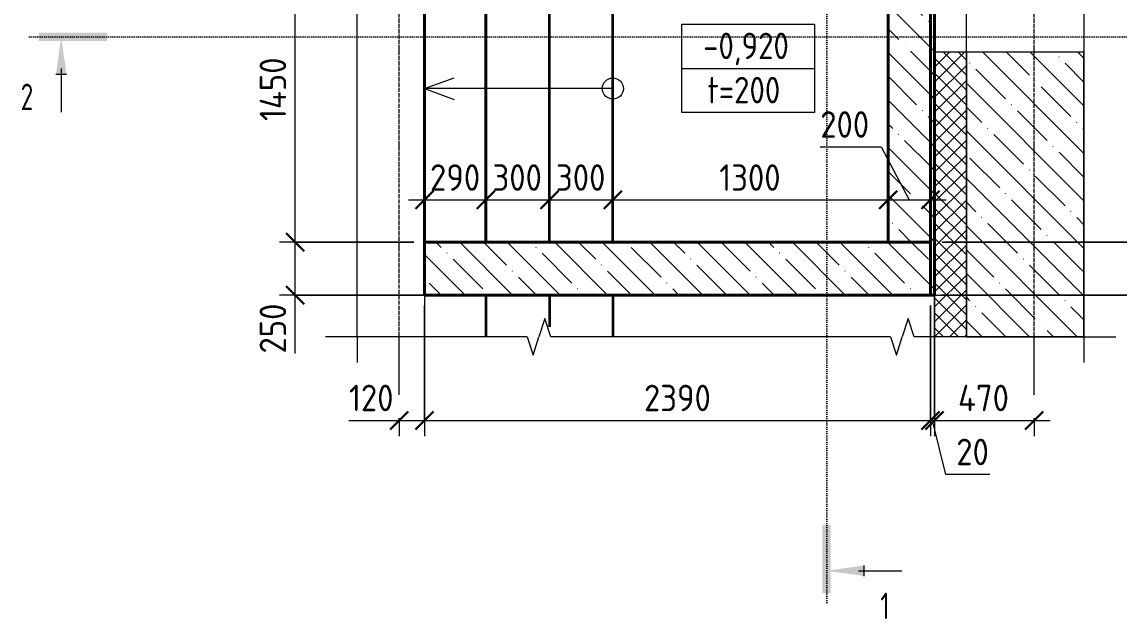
# Model space of a CAD drawing. Header units: millimetres. Extents: x 539 to 57753, y -5039 to 49726.
# Drawn here: x 1219 to 6401, y 39835 to 42654 of the extents above; entities that cross this region are included whole.
import ezdxf

# ---------------------------------------------------------------- set-up
doc = ezdxf.new("R2010")
doc.units = ezdxf.units.MM
for name, pattern in [('01 Штриховая _2 мм_', [3, 2, -1]), ('02 Штрихпунктирная _20 мм_', [25, 20, -2.5, 0, -2.5]), ('04 Пунктир 10мм', [10, 0, -10])]:
    doc.linetypes.add(name, pattern=pattern)
for name, color, linetype, lineweight in [('AA_Dim', 7, 'Continuous', 9), ('AA_Dim-50', 7, 'Continuous', 9), ('AA_Linii', 7, 'Continuous', 9), ('AA_Oformlenie', 7, 'Continuous', 9), ('AA_Razrez', 7, 'Continuous', 9), ('AA_Vinoska', 7, 'Continuous', 9), ('AF_Element', 7, 'Continuous', 20), ('AF_Element_Грунт', 253, 'Continuous', 20), ('AF_Lestnica', 7, '01 Штриховая _2 мм_', 9), ('AF_Perekritie_Гидроизоляция', 253, 'Continuous', 20), ('AF_Stena_Гидроизоляция', 253, 'Continuous', 20), ('AF_Stena_Опалубка', 253, 'Continuous', 20), ('Gen_Text', 7, 'Continuous', 9), ('KR_Fundament', 7, 'Continuous', 20), ('Оси', 7, 'Continuous', 9)]:
    doc.layers.add(name, color=color, linetype=linetype, lineweight=lineweight)
doc.styles.add('ISOCPEUR_1', font='isocpeur.ttf', dxfattribs={"width": 0.7, "height": 125})
doc.styles.add('ISOCPEUR_2', font='isocpeur.ttf', dxfattribs={"width": 0.85, "height": 125})
doc.styles.add('ISOCPEUR_3', font='isocpeur.ttf', dxfattribs={"width": 0.9, "height": 125})
doc.dimstyles.new('00_Точн_3_знака__прозр_', dxfattribs={"dimscale": 304.8, "dimtxt": 124.497647, "dimasz": 0.278871, "dimexe": 0.246063, "dimexo": 0.164042, "dimgap": 0.016404, "dimtad": 1, "dimdec": 3, "dimrnd": 0.001, "dimdsep": 46, "dimtxsty": 'ISOCPEUR_3', "dimblk1": 'OBLIQUE', "dimblk2": 'OBLIQUE', "dimsah": 1, "dimcen": 0.09, "dimdle": 0.246063, "dimazin": 0, "dimtfac": 1, "dimtdec": 4, "dimtix": 1, "dimtmove": 1, "dimatfit": 3, "dimfxl": 1, "dimtvp": 1, "dimtolj": 1, "dimtzin": 0, "dimlwd": 18, "dimlwe": 18, "dimarcsym": 2})
doc.dimstyles.new('00_Точн_3_знака__прозр__1', dxfattribs={"dimscale": 304.8, "dimtxt": 124.497647, "dimasz": 0.278871, "dimexe": 0.246063, "dimexo": 0.164042, "dimgap": 0.016404, "dimtad": 1, "dimdec": 3, "dimrnd": 0.001, "dimdsep": 46, "dimtxsty": 'ISOCPEUR_3', "dimblk1": 'OBLIQUE', "dimblk2": 'OBLIQUE', "dimsah": 1, "dimcen": 0.09, "dimdle": 0.246063, "dimazin": 0, "dimtfac": 1, "dimtdec": 4, "dimtix": 1, "dimtmove": 0, "dimatfit": 3, "dimfxl": 1, "dimtvp": 1, "dimtolj": 1, "dimtzin": 0, "dimlwd": 18, "dimlwe": 18, "dimarcsym": 2})
doc.dimstyles.new('05_Округл_1мм__прозр_', dxfattribs={"dimscale": 304.8, "dimtxt": 124.497647, "dimasz": 0.278871, "dimexe": 0.246063, "dimexo": 0.164042, "dimgap": 0.016404, "dimtad": 1, "dimdec": 0, "dimdsep": 46, "dimtxsty": 'ISOCPEUR_3', "dimblk1": 'OBLIQUE', "dimblk2": 'OBLIQUE', "dimsah": 1, "dimcen": 0.09, "dimdle": 0.246063, "dimazin": 0, "dimtfac": 1, "dimtdec": 4, "dimtix": 1, "dimtmove": 1, "dimatfit": 3, "dimfxl": 1, "dimtvp": 1, "dimtolj": 1, "dimtzin": 0, "dimlwd": 18, "dimlwe": 18, "dimarcsym": 2})
doc.dimstyles.new('05_Округл_1мм__прозр__1', dxfattribs={"dimscale": 304.8, "dimtxt": 124.497647, "dimasz": 0.278871, "dimexe": 0.246063, "dimexo": 0.164042, "dimgap": 0.016404, "dimtad": 1, "dimdec": 0, "dimdsep": 46, "dimtxsty": 'ISOCPEUR_3', "dimblk1": 'OBLIQUE', "dimblk2": 'OBLIQUE', "dimsah": 1, "dimcen": 0.09, "dimdle": 0.246063, "dimazin": 0, "dimtfac": 1, "dimtdec": 4, "dimtix": 1, "dimtmove": 0, "dimatfit": 3, "dimfxl": 1, "dimtvp": 1, "dimtolj": 1, "dimtzin": 0, "dimlwd": 18, "dimlwe": 18, "dimarcsym": 2})
pattern_1 = [(135, (0, 0), (-112.2532, -112.2532), []), (135, (112.25, 0), (-112.2532, -112.2532), [198.438, -39.688, 1.676, -38.011])]

# ---------------------------------------------------------------- blocks, each defined once
blk = doc.blocks.new('Лестницы 1 - Лестницы 1-3670290-Схема расположения входной группы на отм_ -0_920 в_о  Г_1-Е_1_2_1-3_1')
at = {"layer": 'AF_Lestnica', "linetype": 'Continuous', "lineweight": 35}
for p, q in [((3370.1, 43065), (3120.1, 43065)), ((3120.1, 43065), (3410.1, 43065)), ((3120.1, 43065), (3120.1, 41615)), ((3120.1, 41615), (3120.1, 43065)), ((3949.5, 43065), (3370.1, 43065)), ((3410.1, 43065), (3710.1, 43065)), ((3410.1, 43065), (3410.1, 41615)), ((3410.1, 41615), (3410.1, 43065)), ((3710.1, 43065), (4010.1, 43065)), ((3710.1, 41615), (3710.1, 43065)), ((3710.1, 41615), (3710.1, 43065)), ((5510.1, 43065), (3949.5, 43065)), ((4010.1, 43065), (5510.1, 43065)), ((4010.1, 41615), (4010.1, 43065)), ((4010.1, 41615), (4010.1, 43065)), ((5510.1, 41615), (5510.1, 43065)), ((5510.1, 41615), (5510.1, 43065)), ((3410.1, 41615), (3120.1, 41615)), ((3120.1, 41615), (3370.1, 41615)), ((3370.1, 41615), (3949.5, 41615)), ((3710.1, 41615), (3410.1, 41615)), ((4010.1, 41615), (3710.1, 41615)), ((3949.5, 41615), (5510.1, 41615)), ((5510.1, 41615), (4010.1, 41615))]:
    blk.add_line(p, q, dxfattribs=at)
blk = doc.blocks.new('грунт1 - грунт1-3846678-Схема расположения входной группы на отм_ -0_920 в_о  Г_1-Е_1_2_1-3_1')
at = {"layer": 'AF_Element'}
for p, q in [((3119.1, 43315), (3760.1, 43315)), ((3120.1, 43315), (3119.1, 43315)), ((3120.1, 41365), (3120.1, 43315)), ((3120.1, 41365), (3120.1, 43315)), ((5510.1, 41365), (5510.1, 43315)), ((5510.1, 41365), (5510.1, 43315)), ((3120.1, 41365), (2802.1, 41365)), ((2802.1, 41365), (5510.1, 41365)), ((3020.1, 41365), (3120.1, 41365)), ((5510.1, 41365), (3020.1, 41365))]:
    blk.add_line(p, q, dxfattribs=at)
blk = doc.blocks.new('ПЕСОК - ПЕСОК-3863251-Схема расположения входной группы на отм_ -0_920 в_о  Г_1-Е_1_2_1-3_1')
at = {"layer": 'AF_Element'}
for p, q in [((4010.1, 42665), (4010.1, 43086.3)), ((3949.5, 41615), (5310.1, 41615))]:
    blk.add_line(p, q, dxfattribs=at)
blk = doc.blocks.new('песок2 - песок2-3864208-Схема расположения входной группы на отм_ -0_920 в_о  Г_1-Е_1_2_1-3_1')
at = {"layer": 'AF_Element'}
for p, q in [((3371.1, 43065), (3949.5, 43065)), ((3949.5, 43065), (3371.1, 43065)), ((3371.1, 41615), (3949.5, 41615)), ((3949.5, 41615), (3371.1, 41615))]:
    blk.add_line(p, q, dxfattribs=at)
blk = doc.blocks.new('011_Прямоугольник обрыва _ЭлУзла_ - 011_Прямоугольник обрыва _ЭлУзла_-3732710-Схема расположения входной группы на отм_ -0_920 в_о  Г_1-Е_1_2_1-3_1')
at = {"layer": 'AA_Oformlenie'}
for p, q in [((0, -7304.4), (0, -5533.3)), ((3433.1, -5533.3), (3433.1, -7304.4)), ((803.3, -7304.4), (0, -7304.4)), ((2519.8, -7304.4), (914.6, -7304.4)), ((3433.1, -7304.4), (2631.1, -7304.4))]:
    blk.add_line(p, q, dxfattribs=at)
blk = doc.blocks.new('012_Стрелка _ЭлУзла_Линия_ - 012_Стрелка _ЭлУзла_Линия_-3703771-Схема расположения входной группы на отм_ -0_920 в_о  Г_1-Е_1_2_1-3_1')
at = {"layer": 'AA_Oformlenie'}
blk.add_line((0, 0), (890, 0), dxfattribs=at)
blk = doc.blocks.new('Разрез - Номер узла_ спереди-394134-Схема расположения входной группы на отм_ -0_920 в_о  Г_1-Е_1_2_1-3_1')
at = {"layer": 'AA_Razrez'}
for points in [[(7.33, 0.4), (7.33, -0.39), (0.87, -0.39), (0.87, 0.4)], [(3.5, -3.53), (2.5, -3.53), (3, 0)]]:
    blk.add_hatch(color=256, dxfattribs=at).paths.add_polyline_path(points)
for p, q in [((3, -3), (3, -7.1)), ((2.5, -3.53), (3.5, -3.53))]:
    blk.add_line(p, q, dxfattribs=at)
blk = doc.blocks.new('DIMBLOCK1-Схема расположения входной группы на отм_ -0_920 в_о  Г_1-Е_1_2_1-3_1')
at = {"layer": 'AA_Dim-50', "lineweight": 18}
for p, q in [((3120.1, 41315), (3120.1, 40698)), ((3120.1, 40773), (3120.1, 41315)), ((2763.7, 40773), (3029.2, 40773)), ((2925.1, 40773), (3120.1, 40773)), ((3000.1, 40783.1), (3000.1, 40698)), ((3000.1, 40773), (3000.1, 40783.1)), ((3029.2, 40773), (3060.1, 40773))]:
    blk.add_line(p, q, dxfattribs=at)
at = {"layer": 'AA_Dim-50', "lineweight": 30}
for p, q in [((3000.1, 40773), (3042.6, 40815.5)), ((3120.1, 40773), (3162.6, 40815.5)), ((3000.1, 40773), (2957.6, 40730.5)), ((3120.1, 40773), (3077.6, 40730.5))]:
    blk.add_line(p, q, dxfattribs=at)
at = {"layer": 'AA_Dim-50', "color": 0, "lineweight": 18, "insert": (2763.7, 40941.3), "char_height": 125, "width": 258.572, "attachment_point": 1, "line_spacing_factor": 1.149209, "style": 'ISOCPEUR_3'}
blk.add_mtext('120', dxfattribs=at)
blk = doc.blocks.new('_Oblique')
at = {"color": 0, "linetype": 'ByBlock', "lineweight": -2}
blk.add_line((-0.5, -0.5), (0.5, 0.5), dxfattribs=at)
blk = doc.blocks.new('DIMBLOCK2-Схема расположения входной группы на отм_ -0_920 в_о  Г_1-Е_1_2_1-3_1')
at = {"layer": 'AA_Dim-50', "lineweight": 18}
for p, q in [((3120.1, 41315), (3120.1, 40698)), ((3120.1, 40773), (3120.1, 41315)), ((5510.1, 41315), (5510.1, 40698)), ((5510.1, 40773), (5510.1, 41315)), ((3120.1, 40773), (5510.1, 40773))]:
    blk.add_line(p, q, dxfattribs=at)
at = {"layer": 'AA_Dim-50', "lineweight": 30}
for p, q in [((3120.1, 40773), (3162.6, 40815.5)), ((5510.1, 40773), (5552.6, 40815.5)), ((3120.1, 40773), (3077.6, 40730.5)), ((5510.1, 40773), (5467.6, 40730.5))]:
    blk.add_line(p, q, dxfattribs=at)
at = {"layer": 'AA_Dim-50', "color": 0, "lineweight": 18, "insert": (4157, 40941.3), "char_height": 125, "width": 379.239, "attachment_point": 1, "line_spacing_factor": 1.149209, "style": 'ISOCPEUR_3'}
blk.add_mtext('2390', dxfattribs=at)
blk = doc.blocks.new('DIMBLOCK3-Схема расположения входной группы на отм_ -0_920 в_о  Г_1-Е_1_2_1-3_1')
at = {"layer": 'AA_Dim-50', "lineweight": 18}
for p, q in [((5510.1, 41315), (5510.1, 40698)), ((5510.1, 40773), (5510.1, 41315)), ((5530.1, 41315), (5530.1, 40698)), ((5530.1, 40773), (5530.1, 41315)), ((5510.1, 40773), (5530.1, 40773)), ((5582.3, 40518), (5520.1, 40773)), ((5790.3, 40518), (5582.3, 40518))]:
    blk.add_line(p, q, dxfattribs=at)
at = {"layer": 'AA_Dim-50', "lineweight": 30}
for p, q in [((5510.1, 40773), (5552.6, 40815.5)), ((5530.1, 40773), (5572.6, 40815.5)), ((5510.1, 40773), (5467.6, 40730.5)), ((5530.1, 40773), (5487.6, 40730.5))]:
    blk.add_line(p, q, dxfattribs=at)
at = {"layer": 'AA_Dim-50', "color": 0, "lineweight": 18, "insert": (5632.3, 40686.3), "char_height": 125, "width": 189.619, "attachment_point": 1, "line_spacing_factor": 1.149209, "style": 'ISOCPEUR_3'}
blk.add_mtext('20', dxfattribs=at)
blk = doc.blocks.new('DIMBLOCK4-Схема расположения входной группы на отм_ -0_920 в_о  Г_1-Е_1_2_1-3_1')
at = {"layer": 'AA_Dim-50', "lineweight": 18}
for p, q in [((5530.1, 41315), (5530.1, 40698)), ((5530.1, 40773), (5530.1, 41315)), ((5530.1, 40773), (6075.1, 40773)), ((6000.1, 40783.1), (6000.1, 40698)), ((6000.1, 40773), (6000.1, 40783.1))]:
    blk.add_line(p, q, dxfattribs=at)
at = {"layer": 'AA_Dim-50', "lineweight": 30}
for p, q in [((5530.1, 40773), (5572.6, 40815.5)), ((6000.1, 40773), (6042.6, 40815.5)), ((5530.1, 40773), (5487.6, 40730.5)), ((6000.1, 40773), (5957.6, 40730.5))]:
    blk.add_line(p, q, dxfattribs=at)
at = {"layer": 'AA_Dim-50', "color": 0, "lineweight": 18, "insert": (5640.6, 40941.3), "char_height": 125, "width": 298.794, "attachment_point": 1, "line_spacing_factor": 1.149209, "style": 'ISOCPEUR_3'}
blk.add_mtext('470', dxfattribs=at)
blk = doc.blocks.new('DIMBLOCK5-Схема расположения входной группы на отм_ -0_920 в_о  Г_1-Е_1_2_1-3_1')
at = {"layer": 'AA_Dim-50', "lineweight": 18}
for p, q in [((3070.1, 41615), (2435.1, 41615)), ((2510.1, 41290), (2510.1, 41615)), ((2510.1, 41615), (3070.1, 41615)), ((2510.1, 41375.7), (2510.1, 41490)), ((3070.1, 41365), (2435.1, 41365)), ((2510.1, 41088.7), (2510.1, 41375.7)), ((2510.1, 41365), (3070.1, 41365))]:
    blk.add_line(p, q, dxfattribs=at)
at = {"layer": 'AA_Dim-50', "lineweight": 30}
for p, q in [((2510.1, 41615), (2467.6, 41657.5)), ((2510.1, 41615), (2552.6, 41572.5)), ((2510.1, 41365), (2467.6, 41407.5)), ((2510.1, 41365), (2552.6, 41322.5))]:
    blk.add_line(p, q, dxfattribs=at)
at = {"layer": 'AA_Dim-50', "color": 0, "lineweight": 18, "insert": (2341.8, 41088.7), "char_height": 125, "width": 284.429, "attachment_point": 1, "rotation": 90, "line_spacing_factor": 1.149209, "style": 'ISOCPEUR_3'}
blk.add_mtext('250', dxfattribs=at)
blk = doc.blocks.new('DIMBLOCK6-Схема расположения входной группы на отм_ -0_920 в_о  Г_1-Е_1_2_1-3_1')
at = {"layer": 'AA_Dim-50', "lineweight": 30}
for p, q in [((2510.1, 43065), (2467.6, 43107.5)), ((2510.1, 43065), (2552.6, 43022.5)), ((2510.1, 41615), (2467.6, 41657.5)), ((2510.1, 41615), (2552.6, 41572.5))]:
    blk.add_line(p, q, dxfattribs=at)
at = {"layer": 'AA_Dim-50', "lineweight": 18}
for p, q in [((3070.1, 43065), (2435.1, 43065)), ((2510.1, 41615), (2510.1, 43065)), ((2510.1, 43065), (3070.1, 43065)), ((3070.1, 41615), (2435.1, 41615)), ((2510.1, 41615), (3070.1, 41615))]:
    blk.add_line(p, q, dxfattribs=at)
at = {"layer": 'AA_Dim-50', "color": 0, "lineweight": 18, "insert": (2341.8, 42186.8), "char_height": 125, "width": 367.747, "attachment_point": 1, "rotation": 90, "line_spacing_factor": 1.149209, "style": 'ISOCPEUR_3'}
blk.add_mtext('1450', dxfattribs=at)
blk = doc.blocks.new('DIMBLOCK24-Схема расположения входной группы на отм_ -0_920 в_о  Г_1-Е_1_2_1-3_1')
at = {"layer": 'AA_Dim-50', "lineweight": 30}
for p, q in [((3120.1, 41813.9), (3162.6, 41856.4)), ((3410.1, 41813.9), (3452.6, 41856.4)), ((3120.1, 41813.9), (3077.6, 41771.4)), ((3410.1, 41813.9), (3367.6, 41771.4))]:
    blk.add_line(p, q, dxfattribs=at)
at = {"layer": 'AA_Dim-50', "lineweight": 18}
for p, q in [((3120.1, 41824), (3120.1, 41738.9)), ((3120.1, 41813.9), (3120.1, 41824)), ((3410.1, 41824), (3410.1, 41738.9)), ((3410.1, 41813.9), (3410.1, 41824)), ((3045.1, 41813.9), (3410.1, 41813.9))]:
    blk.add_line(p, q, dxfattribs=at)
at = {"layer": 'AA_Dim-50', "color": 0, "lineweight": 18, "insert": (3146.5, 41982.2), "char_height": 125, "width": 284.429, "attachment_point": 1, "line_spacing_factor": 1.149209, "style": 'ISOCPEUR_3'}
blk.add_mtext('290', dxfattribs=at)
blk = doc.blocks.new('DIMBLOCK25-Схема расположения входной группы на отм_ -0_920 в_о  Г_1-Е_1_2_1-3_1')
at = {"layer": 'AA_Dim-50', "lineweight": 30}
for p, q in [((3410.1, 41813.9), (3452.6, 41856.4)), ((3710.1, 41813.9), (3752.6, 41856.4)), ((3410.1, 41813.9), (3367.6, 41771.4)), ((3710.1, 41813.9), (3667.6, 41771.4))]:
    blk.add_line(p, q, dxfattribs=at)
at = {"layer": 'AA_Dim-50', "lineweight": 18}
for p, q in [((3410.1, 41824), (3410.1, 41738.9)), ((3410.1, 41813.9), (3410.1, 41824)), ((3710.1, 41824), (3710.1, 41738.9)), ((3710.1, 41813.9), (3710.1, 41824)), ((3410.1, 41813.9), (3710.1, 41813.9))]:
    blk.add_line(p, q, dxfattribs=at)
at = {"layer": 'AA_Dim-50', "color": 0, "lineweight": 18, "insert": (3441.5, 41982.2), "char_height": 125, "width": 284.429, "attachment_point": 1, "line_spacing_factor": 1.149209, "style": 'ISOCPEUR_3'}
blk.add_mtext('300', dxfattribs=at)
blk = doc.blocks.new('DIMBLOCK26-Схема расположения входной группы на отм_ -0_920 в_о  Г_1-Е_1_2_1-3_1')
at = {"layer": 'AA_Dim-50', "lineweight": 30}
for p, q in [((3710.1, 41813.9), (3752.6, 41856.4)), ((4010.1, 41813.9), (4052.6, 41856.4)), ((3710.1, 41813.9), (3667.6, 41771.4)), ((4010.1, 41813.9), (3967.6, 41771.4))]:
    blk.add_line(p, q, dxfattribs=at)
at = {"layer": 'AA_Dim-50', "lineweight": 18}
for p, q in [((3710.1, 41824), (3710.1, 41738.9)), ((3710.1, 41813.9), (3710.1, 41824)), ((4010.1, 41824), (4010.1, 41738.9)), ((4010.1, 41813.9), (4010.1, 41824)), ((3710.1, 41813.9), (4010.1, 41813.9))]:
    blk.add_line(p, q, dxfattribs=at)
at = {"layer": 'AA_Dim-50', "color": 0, "lineweight": 18, "insert": (3741.5, 41982.2), "char_height": 125, "width": 284.429, "attachment_point": 1, "line_spacing_factor": 1.149209, "style": 'ISOCPEUR_3'}
blk.add_mtext('300', dxfattribs=at)
blk = doc.blocks.new('DIMBLOCK27-Схема расположения входной группы на отм_ -0_920 в_о  Г_1-Е_1_2_1-3_1')
at = {"layer": 'AA_Dim-50', "lineweight": 30}
for p, q in [((4010.1, 41813.9), (4052.6, 41856.4)), ((5310.1, 41813.9), (5352.6, 41856.4)), ((4010.1, 41813.9), (3967.6, 41771.4)), ((5310.1, 41813.9), (5267.6, 41771.4))]:
    blk.add_line(p, q, dxfattribs=at)
at = {"layer": 'AA_Dim-50', "lineweight": 18}
for p, q in [((4010.1, 41824), (4010.1, 41738.9)), ((4010.1, 41813.9), (4010.1, 41824)), ((5310.1, 41824), (5310.1, 41738.9)), ((5310.1, 41813.9), (5310.1, 41824)), ((4010.1, 41813.9), (5310.1, 41813.9))]:
    blk.add_line(p, q, dxfattribs=at)
at = {"layer": 'AA_Dim-50', "color": 0, "lineweight": 18, "insert": (4512.8, 41982.2), "char_height": 125, "width": 353.382, "attachment_point": 1, "line_spacing_factor": 1.149209, "style": 'ISOCPEUR_3'}
blk.add_mtext('1300', dxfattribs=at)
blk = doc.blocks.new('DIMBLOCK28-Схема расположения входной группы на отм_ -0_920 в_о  Г_1-Е_1_2_1-3_1')
at = {"layer": 'AA_Dim-50', "lineweight": 18}
for p, q in [((4989.8, 42064.5), (5276.8, 42064.5)), ((5276.8, 42064.5), (5410.1, 41813.9)), ((5310.1, 41824), (5310.1, 41738.9)), ((5310.1, 41813.9), (5310.1, 41824)), ((5510.1, 41824), (5510.1, 41738.9)), ((5510.1, 41813.9), (5510.1, 41824)), ((5310.1, 41813.9), (5585.1, 41813.9))]:
    blk.add_line(p, q, dxfattribs=at)
at = {"layer": 'AA_Dim-50', "lineweight": 30}
for p, q in [((5310.1, 41813.9), (5352.6, 41856.4)), ((5510.1, 41813.9), (5552.6, 41856.4)), ((5310.1, 41813.9), (5267.6, 41771.4)), ((5510.1, 41813.9), (5467.6, 41771.4))]:
    blk.add_line(p, q, dxfattribs=at)
at = {"layer": 'AA_Dim-50', "color": 0, "lineweight": 18, "insert": (4989.8, 42232.8), "char_height": 125, "width": 284.429, "attachment_point": 1, "line_spacing_factor": 1.149209, "style": 'ISOCPEUR_3'}
blk.add_mtext('200', dxfattribs=at)
blk = doc.blocks.new('DIMBLOCK36-Схема расположения входной группы на отм_ -0_920 в_о  Г_1-Е_1_2_1-3_1')
at = {"layer": 'AA_Dim-50', "lineweight": 30}
for p, q in [((6649.5, 43065), (6607, 43107.5)), ((6649.5, 43065), (6692, 43022.5)), ((6649.5, 41615), (6607, 41657.5)), ((6649.5, 41615), (6692, 41572.5))]:
    blk.add_line(p, q, dxfattribs=at)
at = {"layer": 'AA_Dim-50', "lineweight": 18}
for p, q in [((5560.1, 43065), (6724.5, 43065)), ((6649.5, 43065), (5560.1, 43065)), ((6649.5, 43065), (6649.5, 41615)), ((5565.1, 41615), (6724.5, 41615)), ((6649.5, 41615), (5565.1, 41615))]:
    blk.add_line(p, q, dxfattribs=at)
at = {"layer": 'AA_Dim-50', "color": 0, "lineweight": 18, "insert": (6481.2, 42186.8), "char_height": 125, "width": 367.747, "attachment_point": 1, "rotation": 90, "line_spacing_factor": 1.149209, "style": 'ISOCPEUR_3'}
blk.add_mtext('1450', dxfattribs=at)
blk = doc.blocks.new('DIMBLOCK37-Схема расположения входной группы на отм_ -0_920 в_о  Г_1-Е_1_2_1-3_1')
at = {"layer": 'AA_Dim-50', "lineweight": 18}
for p, q in [((5565.1, 41615), (6724.5, 41615)), ((6649.5, 41615), (5565.1, 41615)), ((6649.5, 41615), (6649.5, 41290)), ((6649.5, 41375.7), (6649.5, 41490)), ((5560.1, 41365), (6724.5, 41365)), ((6649.5, 41365), (5560.1, 41365)), ((6649.5, 41088.7), (6649.5, 41375.7))]:
    blk.add_line(p, q, dxfattribs=at)
at = {"layer": 'AA_Dim-50', "lineweight": 30}
for p, q in [((6649.5, 41615), (6607, 41657.5)), ((6649.5, 41615), (6692, 41572.5)), ((6649.5, 41365), (6607, 41407.5)), ((6649.5, 41365), (6692, 41322.5))]:
    blk.add_line(p, q, dxfattribs=at)
at = {"layer": 'AA_Dim-50', "color": 0, "lineweight": 18, "insert": (6481.2, 41088.7), "char_height": 125, "width": 284.429, "attachment_point": 1, "rotation": 90, "line_spacing_factor": 1.149209, "style": 'ISOCPEUR_3'}
blk.add_mtext('250', dxfattribs=at)

msp = doc.modelspace()

# ---------------------------------------------------------------- hatches: boundary and pattern name
at = {"layer": 'AA_Oformlenie'}
h = msp.add_hatch(dxfattribs=at)
h.set_pattern_fill('FP_2', color=250, style=0, pattern_type=2)
h.set_pattern_definition([(45, (0, 0), (-35.35534, 35.35534), []), (135, (0, 0), (-35.35534, -35.35534), [])])
h.paths.add_polyline_path([(5679.8788, 41167.8759), (5679.8788, 42511.6354), (5529.8792, 42511.6354), (5529.8792, 41167.8759), (5669.2118, 41167.8759)])
h.paths.add_polyline_path([(5529.8792, 44275), (5679.8788, 44275), (5679.8788, 46469.7099), (5529.8792, 46469.7099), (5529.8792, 44876.8094)])
h.paths.add_polyline_path([(5529.8789, 48169.71), (5679.8789, 48169.71), (5679.8789, 48472.299), (5529.8789, 48472.299)])
h = msp.add_hatch(dxfattribs=at)
h.set_pattern_fill('FP_1', color=250, style=0, pattern_type=2)
h.set_pattern_definition(pattern_1)
h.paths.add_polyline_path([(6235.2423, 41167.8759), (6235.2423, 42511.6354), (5679.8788, 42511.6354), (5679.8788, 41167.8759)])
h.paths.add_polyline_path([(5679.8788, 44275), (6235.2423, 44275), (6235.2423, 46469.7099), (5679.8788, 46469.7099), (5679.8788, 44876.8094)])
h.paths.add_polyline_path([(6235.2423, 48169.71), (6235.2423, 48472.299), (5679.8788, 48472.299), (5679.8788, 48169.71), (5932.6533, 48169.71)])
at = {"layer": 'AF_Stena_Гидроизоляция'}
h = msp.add_hatch(dxfattribs=at)
h.set_pattern_fill('FP_1', color=256, style=0, pattern_type=2)
h.set_pattern_definition(pattern_1)
h.paths.add_polyline_path([(5510.0616, 41364.9999), (5530.0616, 41364.9999), (5529.8792, 48024.9997), (5510.0616, 48024.9997), (5510.0616, 42511.6354)])
h = msp.add_hatch(dxfattribs=at)
h.set_pattern_fill('FP_1', color=256, style=0, pattern_type=2)
h.set_pattern_definition(pattern_1)
h.paths.add_polyline_path([(5510.0616, 41364.9999), (5530.0616, 41364.9999), (5529.8792, 48024.9997), (5510.0616, 48024.9997), (5510.0616, 42511.6354)])
at = {"layer": 'AF_Stena_Опалубка'}
h = msp.add_hatch(dxfattribs=at)
h.set_pattern_fill('FP_1', color=256, style=0, pattern_type=2)
h.set_pattern_definition(pattern_1)
h.paths.add_polyline_path([(5510.0616, 41614.9999), (5510.0616, 43064.9999), (5310.0616, 43064.9999), (5310.0616, 41614.9999)])
h = msp.add_hatch(dxfattribs=at)
h.set_pattern_fill('FP_1', color=256, style=0, pattern_type=2)
h.set_pattern_definition(pattern_1)
h.paths.add_polyline_path([(5510.0616, 41614.9999), (5510.0616, 43064.9999), (5310.0616, 43064.9999), (5310.0616, 41614.9999)])
h = msp.add_hatch(dxfattribs=at)
h.set_pattern_fill('FP_1', color=256, style=0, pattern_type=2)
h.set_pattern_definition(pattern_1)
h.paths.add_polyline_path([(5510.0616, 41364.9999), (5510.0616, 41614.9999), (3120.0616, 41614.9999), (3120.0616, 41364.9999), (4567.3647, 41364.9999)])
h = msp.add_hatch(dxfattribs=at)
h.set_pattern_fill('FP_1', color=256, style=0, pattern_type=2)
h.set_pattern_definition(pattern_1)
h.paths.add_polyline_path([(5510.0616, 41364.9999), (5510.0616, 41614.9999), (3120.0616, 41614.9999), (3120.0616, 41364.9999), (4567.3647, 41364.9999)])

# ---------------------------------------------------------------- linework, layer by layer
at = {"layer": 'AA_Linii'}
for p, q in [((5679.8788, 41167.8759), (5679.8788, 46469.7099)), ((4335.3269, 42643.9874), (4963.2003, 42643.9874)), ((4335.3269, 42226.587), (4335.3269, 42643.9874)), ((4963.2003, 42643.9874), (4963.2003, 42226.587)), ((5679.8788, 42511.6354), (5529.8792, 42511.6354)), ((5529.8792, 42511.6354), (5529.8792, 41167.8759)), ((5679.8788, 41167.8759), (5679.8788, 42511.6354)), ((5679.8788, 42511.6354), (5679.8788, 41167.8759)), ((6235.2423, 42511.6354), (5679.8788, 42511.6354)), ((6235.2423, 41167.8759), (6235.2423, 42511.6354)), ((4335.3269, 42435.2872), (4963.2003, 42435.2872)), ((4963.2003, 42226.587), (4335.3269, 42226.587)), ((3120.0616, 41364.9999), (3120.0616, 41167.8759)), ((5529.8792, 41167.8759), (5529.8792, 41364.9999)), ((5529.8792, 41364.9999), (5679.8788, 41364.9999)), ((5679.8788, 41364.9999), (5679.8788, 41167.8759)), ((5679.8788, 41167.8759), (6235.2423, 41167.8759))]:
    msp.add_line(p, q, dxfattribs=at)
at = {"layer": 'AA_Linii', "lineweight": 35}
for p, q in [((3410.0616, 41364.9999), (3410.0616, 41167.8759)), ((3710.0616, 41364.9999), (3710.0616, 41214.9999)), ((4010.0616, 41364.9999), (4010.0616, 41167.8759))]:
    msp.add_line(p, q, dxfattribs=at)
at = {"layer": 'AA_Razrez', "linetype": '04 Пунктир 10мм'}
for p, q in [((5020.169, 39912.9054), (5020.169, 49528.3279)), ((1254.1989, 42584.0645), (7034.7789, 42584.0645))]:
    msp.add_line(p, q, dxfattribs=at)
at = {"layer": 'AA_Vinoska'}
for p, q in [((3120.0616, 42339.9999), (3261.0155, 42391.303)), ((3120.0616, 42339.9999), (3261.0155, 42288.6969)), ((3688.571, 41254.5261), (3660.4167, 41167.8759)), ((3716.7254, 41167.8759), (3688.571, 41254.5261)), ((5405.1215, 41254.5261), (5376.9671, 41167.8759)), ((5433.2758, 41167.8759), (5405.1215, 41254.5261)), ((2802.1415, 41167.8759), (2652.1415, 41167.8759)), ((2802.1415, 41167.8759), (2802.1415, 41045.6095)), ((3605.4167, 41167.8759), (3632.9167, 41081.2734)), ((3632.9167, 41081.2734), (3660.4167, 41167.8759)), ((5321.9671, 41167.8759), (5349.4671, 41081.2734)), ((5349.4671, 41081.2734), (5376.9671, 41167.8759)), ((6235.2423, 41167.8759), (6385.2423, 41167.8759)), ((6235.2423, 41167.8759), (6235.2423, 41045.6095))]:
    msp.add_line(p, q, dxfattribs=at)
msp.add_circle((4010.0616, 42339.9999), 50, dxfattribs=at)
at = {"layer": 'AF_Perekritie_Гидроизоляция'}
for p, q in [((5510.0616, 48024.9997), (5510.0616, 41365.0004)), ((5510.0616, 41365.0004), (5510.0616, 48024.9997)), ((3120.0616, 41365.0004), (3120.0616, 43314.9999)), ((3120.0616, 43314.9999), (3120.0616, 41365.0004)), ((3949.5065, 41614.9999), (3370.1065, 41614.9999)), ((3370.1065, 41614.9999), (3949.5065, 41614.9999)), ((5309.0616, 41614.9999), (3949.5065, 41614.9999)), ((3949.5065, 41614.9999), (5309.0616, 41614.9999)), ((3119.0616, 41364.9999), (3020.0616, 41364.9999)), ((3020.0616, 41364.9999), (3119.0616, 41364.9999)), ((5510.0616, 41365.0004), (3120.0616, 41365.0004)), ((3120.0616, 41365.0004), (5510.0616, 41365.0004))]:
    msp.add_line(p, q, dxfattribs=at)
at = {"layer": 'AF_Stena_Гидроизоляция', "lineweight": 35}
for p, q in [((5510.0616, 41364.9999), (5510.0616, 48024.9997)), ((5510.0616, 48024.9997), (5510.0616, 41364.9999)), ((5530.0616, 42511.6354), (5530.0616, 44275)), ((5530.0616, 44275), (5530.0616, 42511.6354)), ((5530.0616, 41364.9999), (5530.0616, 42511.6354)), ((5530.0616, 42511.6354), (5530.0616, 41364.9999)), ((3949.5065, 41614.9999), (3370.0616, 41614.9999)), ((3370.1065, 41614.9999), (3371.1065, 41614.9999)), ((4010.0619, 41614.9999), (3949.5065, 41614.9999)), ((5309.0616, 41614.9999), (4010.0619, 41614.9999)), ((5309.0616, 41614.9999), (5310.0616, 41614.9999)), ((5529.8792, 41364.9999), (5510.0616, 41364.9999)), ((5510.0616, 41364.9999), (5529.8792, 41364.9999))]:
    msp.add_line(p, q, dxfattribs=at)
at = {"layer": 'AF_Stena_Опалубка', "lineweight": 35}
for p, q in [((3120.0616, 41614.9999), (3120.0616, 43064.9999)), ((3120.0616, 43064.9999), (3120.0616, 41614.9999)), ((5310.0616, 43064.9999), (5310.0616, 41614.9999)), ((5310.0616, 41614.9999), (5310.0616, 43064.9999)), ((5510.0616, 43064.9999), (5510.0616, 41614.9999)), ((5510.0616, 41614.9999), (5510.0616, 43064.9999)), ((5510.0616, 43064.9999), (5510.0616, 41614.9999)), ((5510.0616, 41614.9999), (5510.0616, 43064.9999)), ((3120.0616, 41614.9999), (5510.0616, 41614.9999)), ((3120.0616, 41364.9999), (3120.0616, 41614.9999)), ((3120.0616, 41614.9999), (3120.0616, 41364.9999)), ((3120.0616, 41614.9999), (3370.0616, 41614.9999)), ((5510.0616, 41614.9999), (5310.0616, 41614.9999)), ((5510.0616, 41614.9999), (5310.0616, 41614.9999)), ((5510.0616, 41614.9999), (5310.0616, 41614.9999)), ((5510.0616, 41614.9999), (5510.0616, 41364.9999)), ((5510.0616, 41614.9999), (5510.0616, 41364.9999)), ((3120.0616, 41364.9999), (5510.0616, 41364.9999)), ((5510.0616, 41364.9999), (3120.0616, 41364.9999))]:
    msp.add_line(p, q, dxfattribs=at)
at = {"layer": 'KR_Fundament'}
for p, q in [((5510.0616, 48024.9997), (5510.0616, 41365.0004)), ((5510.0616, 41365.0004), (5510.0616, 48024.9997)), ((3120.0616, 41365.0004), (3120.0616, 43314.9999)), ((3120.0616, 43314.9999), (3120.0616, 41365.0004)), ((5510.0616, 41365.0004), (3120.0616, 41365.0004)), ((3120.0616, 41365.0004), (5510.0616, 41365.0004))]:
    msp.add_line(p, q, dxfattribs=at)
at = {"layer": 'Оси', "linetype": '02 Штрихпунктирная _20 мм_'}
for p, q in [((3000.0616, 41144.0677), (3000.0616, 49067.1614)), ((6000.0616, 41144.0677), (6000.0616, 49067.1614))]:
    msp.add_line(p, q, dxfattribs=at)
at = {"layer": 'Оси'}
for p, q in [((3000.0616, 40894.0677), (3000.0616, 41144.0677)), ((6000.0616, 40894.0677), (6000.0616, 41144.0677))]:
    msp.add_line(p, q, dxfattribs=at)

# ---------------------------------------------------------------- block references
at = {"layer": 'AA_Oformlenie'}
msp.add_blockref('011_Прямоугольник обрыва _ЭлУзла_ - 011_Прямоугольник обрыва _ЭлУзла_-3732710-Схема расположения входной группы на отм_ -0_920 в_о  Г_1-Е_1_2_1-3_1', (2802.1415, 48472.299), dxfattribs=at)
at = {"layer": 'AA_Oformlenie', "rotation": 180}
msp.add_blockref('012_Стрелка _ЭлУзла_Линия_ - 012_Стрелка _ЭлУзла_Линия_-3703771-Схема расположения входной группы на отм_ -0_920 в_о  Г_1-Е_1_2_1-3_1', (4010.0616, 42339.9999), dxfattribs=at)
at = {"layer": 'AA_Razrez', "xscale": 49.99999999999998, "yscale": 49.99999999999998, "zscale": 49.99999999999998}
msp.add_blockref('Разрез - Номер узла_ спереди-394134-Схема расположения входной группы на отм_ -0_920 в_о  Г_1-Е_1_2_1-3_1', (1254.1989, 42584.0645), dxfattribs=at)
at = {"layer": 'AA_Razrez', "xscale": 49.99999999999998, "yscale": 49.99999999999998, "zscale": 49.99999999999998, "rotation": 90}
msp.add_blockref('Разрез - Номер узла_ спереди-394134-Схема расположения входной группы на отм_ -0_920 в_о  Г_1-Е_1_2_1-3_1', (5020.169, 39912.9054), dxfattribs=at)
at = {"layer": 'AF_Element_Грунт'}
for name in ['грунт1 - грунт1-3846678-Схема расположения входной группы на отм_ -0_920 в_о  Г_1-Е_1_2_1-3_1', 'ПЕСОК - ПЕСОК-3863251-Схема расположения входной группы на отм_ -0_920 в_о  Г_1-Е_1_2_1-3_1', 'песок2 - песок2-3864208-Схема расположения входной группы на отм_ -0_920 в_о  Г_1-Е_1_2_1-3_1']:
    msp.add_blockref(name, (0, 0), dxfattribs=at)
at = {"layer": 'AF_Lestnica', "linetype": 'Continuous', "lineweight": 35}
msp.add_blockref('Лестницы 1 - Лестницы 1-3670290-Схема расположения входной группы на отм_ -0_920 в_о  Г_1-Е_1_2_1-3_1', (0, 0), dxfattribs=at)

# ---------------------------------------------------------------- texts
at = {"layer": 'AA_Razrez', "char_height": 125, "attachment_point": 1, "style": 'ISOCPEUR_1'}
for s, insert, width in [('\\fISOCPEUR|b0|i0|c204|p34|;\\W.7;2', (1212.5776, 42363.0731), 75.759469), ('\\fISOCPEUR|b0|i0|c204|p34|;\\W.7;1', (5273.5625, 39959.3362), 53.312219)]:
    msp.add_mtext(s, dxfattribs=dict(at, insert=insert, width=width))
at = {"layer": 'Gen_Text', "char_height": 125, "attachment_point": 1, "style": 'ISOCPEUR_2'}
for s, insert, width in [('-0,920', (4436.4975, 42603.7944), 504.261437), ('t=200', (4456.4975, 42395.0942), 446.339516)]:
    msp.add_mtext(s, dxfattribs=dict(at, insert=insert, width=width))

# ---------------------------------------------------------------- dimensions: what is measured, and where the dimension line sits
at = {"layer": 'AA_Dim', "lineweight": 18}
for base, p1, p2, dimstyle, override, picture, middle in [((2510.1272, 43064.9999), (3120.0616, 41614.9999), (3120.0616, 43064.9999), '05_Округл_1мм__прозр__1', {"dimpost": '<>', "dimfxl": 1450}, 'DIMBLOCK6-Схема расположения входной группы на отм_ -0_920 в_о  Г_1-Е_1_2_1-3_1', (2442.6272, 42339.9999)), ((6649.5408, 41614.9999), (5510.0616, 43064.9999), (5515.0616, 41614.9999), '00_Точн_3_знака__прозр__1', {"dimpost": '<>', "dimfxl": 1450.008621}, 'DIMBLOCK36-Схема расположения входной группы на отм_ -0_920 в_о  Г_1-Е_1_2_1-3_1', (6582.0408, 42339.9999))]:
    dim = msp.add_linear_dim(base=base, p1=p1, p2=p2, angle=90, dimstyle=dimstyle, override=override, dxfattribs=at)
    dim.commit()
    dim.dimension.update_dxf_attribs({"geometry": picture, "text_midpoint": middle})
for base, p1, p2, override, picture, middle in [((5510.0616, 41813.8753), (5310.0616, 41873.9793), (5510.0616, 41873.9793), {"dimpost": '<>', "dimfxl": 200}, 'DIMBLOCK28-Схема расположения входной группы на отм_ -0_920 в_о  Г_1-Е_1_2_1-3_1', (5132.0093, 42149.4991)), ((3120.0616, 40772.9637), (3000.0616, 40833.0678), (3120.0616, 41364.9999), {"dimpost": '<>', "dimfxl": 545.299719}, 'DIMBLOCK1-Схема расположения входной группы на отм_ -0_920 в_о  Г_1-Е_1_2_1-3_1', (2892.9607, 40857.9374)), ((5530.0616, 40772.9637), (5510.0616, 41364.9999), (5530.0616, 41364.9999), {"dimpost": '<>', "dimfxl": 20}, 'DIMBLOCK3-Схема расположения входной группы на отм_ -0_920 в_о  Г_1-Е_1_2_1-3_1', (5727.1132, 40602.9374))]:
    dim = msp.add_linear_dim(base=base, p1=p1, p2=p2, dimstyle='00_Точн_3_знака__прозр_', override=override, dxfattribs=at)
    dim.commit()
    dim.dimension.update_dxf_attribs({"geometry": picture, "text_midpoint": middle, "dimtype": 160})
for base, p1, p2, override, picture, middle in [((3410.0616, 41813.8753), (3120.0616, 41873.9793), (3410.0616, 41873.9793), {"dimpost": '<>', "dimfxl": 290}, 'DIMBLOCK24-Схема расположения входной группы на отм_ -0_920 в_о  Г_1-Е_1_2_1-3_1', (3265.0616, 41881.3753)), ((3710.0616, 41813.8753), (3410.0616, 41873.9793), (3710.0616, 41873.9793), {"dimpost": '<>', "dimfxl": 300}, 'DIMBLOCK25-Схема расположения входной группы на отм_ -0_920 в_о  Г_1-Е_1_2_1-3_1', (3560.0616, 41881.3753)), ((4010.0616, 41813.8753), (3710.0616, 41873.9793), (4010.0616, 41873.9793), {"dimpost": '<>', "dimfxl": 300}, 'DIMBLOCK26-Схема расположения входной группы на отм_ -0_920 в_о  Г_1-Е_1_2_1-3_1', (3860.0616, 41881.3753)), ((5310.0616, 41813.8753), (4010.0616, 41873.9793), (5310.0616, 41873.9793), {"dimpost": '<>', "dimfxl": 1300}, 'DIMBLOCK27-Схема расположения входной группы на отм_ -0_920 в_о  Г_1-Е_1_2_1-3_1', (4660.0616, 41881.3753)), ((5510.0616, 40772.9637), (3120.0616, 41364.9999), (5510.0616, 41364.9999), {"dimpost": '<>', "dimfxl": 2390}, 'DIMBLOCK2-Схема расположения входной группы на отм_ -0_920 в_о  Г_1-Е_1_2_1-3_1', (4315.0616, 40840.4637)), ((6000.0616, 40772.9637), (5530.0616, 41364.9999), (6000.0616, 40833.0678), {"dimpost": '<>', "dimfxl": 709.825178}, 'DIMBLOCK4-Схема расположения входной группы на отм_ -0_920 в_о  Г_1-Е_1_2_1-3_1', (5765.0616, 40840.4637))]:
    dim = msp.add_linear_dim(base=base, p1=p1, p2=p2, dimstyle='00_Точн_3_знака__прозр__1', override=override, dxfattribs=at)
    dim.commit()
    dim.dimension.update_dxf_attribs({"geometry": picture, "text_midpoint": middle})
for base, p1, p2, dimstyle, override, picture, middle in [((2510.1272, 41614.9999), (3120.0616, 41364.9999), (3120.0616, 41614.9999), '05_Округл_1мм__прозр_', {"dimpost": '<>', "dimfxl": 250}, 'DIMBLOCK5-Схема расположения входной группы на отм_ -0_920 в_о  Г_1-Е_1_2_1-3_1', (2425.1535, 41230.9211)), ((6649.5408, 41364.9999), (5515.0616, 41614.9999), (5510.0616, 41364.9999), '00_Точн_3_знака__прозр_', {"dimpost": '<>', "dimfxl": 250.049995}, 'DIMBLOCK37-Схема расположения входной группы на отм_ -0_920 в_о  Г_1-Е_1_2_1-3_1', (6564.5671, 41230.9211))]:
    dim = msp.add_linear_dim(base=base, p1=p1, p2=p2, angle=90, dimstyle=dimstyle, override=override, dxfattribs=at)
    dim.commit()
    dim.dimension.update_dxf_attribs({"geometry": picture, "text_midpoint": middle, "dimtype": 160, "text_rotation": 90})

doc.saveas('drawing.dxf')
